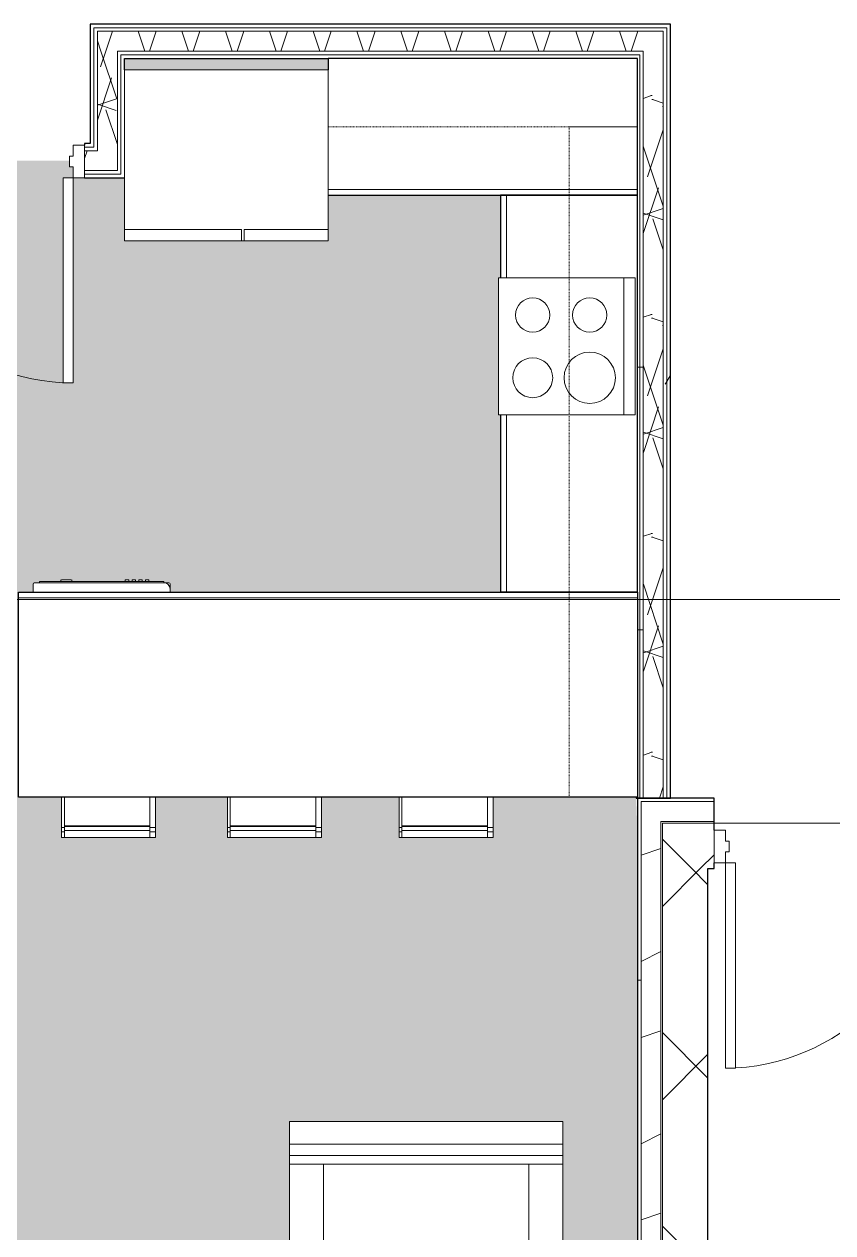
# Model space of a CAD drawing. Header units: inches. Extents: x -4830 to -235, y 9551 to 12852.
# Drawn here: x -2748.3 to -2606.4, y 10170.1 to 10382.1 of the extents above; entities that cross this region are included whole.
import ezdxf

# ---------------------------------------------------------------- set-up
doc = ezdxf.new("R2010")
doc.units = ezdxf.units.IN
doc.header["$MEASUREMENT"] = 0
doc.linetypes.add('Dash', pattern=[0.25, 0.125, -0.125])
for name, color, linetype, lineweight in [('0-1', 7, 'Continuous', 5), ('0-2', 7, 'Continuous', 9), ('0-3', 8, 'Continuous', 9), ('A-AREA-PATT-3', 41, 'Continuous', 9), ('A-DOOR-1', 7, 'Continuous', 9), ('A-DOOR-2', 50, 'Continuous', 13), ('A-DOOR-FRAM-1', 50, 'Continuous', 13), ('A-FLOR', 192, 'Continuous', 9), ('A-WALL-1', 250, 'Continuous', 25), ('A-WALL-2', 7, 'Continuous', 9), ('A-WALL-PATT-1', 7, 'Continuous', 9), ('A-WALL-PATT-3', 253, 'Continuous', 9), ('A-WALL-PATT-4', 252, 'Continuous', 9), ('G-ANNO-SYMB-2', 111, 'Continuous', 9), ('I-FURN', 30, 'Continuous', 9), ('I-FURN-1', 7, 'Continuous', 9), ('I-WALL-1', 250, 'Continuous', 25), ('Q-CASE-1', 250, 'Continuous', 25), ('Q-CASE-2', 7, 'Continuous', 9), ('Q-CASE-HDLN-1', 7, 'Dash', 9), ('Q-SPCQ-1', 7, 'Continuous', 9)]:
    doc.layers.add(name, color=color, linetype=linetype, lineweight=lineweight)
pattern_1 = [(0, (0, 0), (61.44, 15.36), [2.534, -43.546, 2.534, -43.546, -245.76]), (0, (0, 0), (61.44, 15.36), [-92.16, 2.534, -89.626, 2.534, -43.546, -107.52]), (0, (0, 0), (61.44, 15.36), [-230.4, 2.534, -28.186, 2.534, -74.266]), (120, (23.04, 7.68), (-44.02215, 45.5286), [2.534, -43.546, 2.534, -43.546, -245.76]), (120, (23.04, 7.68), (-44.02215, 45.5286), [-92.16, 2.534, -89.626, 2.534, -43.546, -107.52]), (120, (23.04, 7.68), (-44.02215, 45.5286), [-230.4, 2.534, -28.186, 2.534, -74.266]), (240, (30.72, 38.4), (-17.41785, -60.8886), [2.534, -43.546, 2.534, -43.546, -245.76]), (240, (30.72, 38.4), (-17.41785, -60.8886), [-92.16, 2.534, -89.626, 2.534, -43.546, -107.52]), (240, (30.72, 38.4), (-17.41785, -60.8886), [-230.4, 2.534, -28.186, 2.534, -74.266])]
pattern_2 = [(161.57, (0.96, 0.96), (-7.6802237, -0.0009796), [0, -54.643, 6.067, 0]), (18.43, (-0.96, 0.96), (-7.6802237, 0.0009796), [0, -54.643, 6.067, 0]), (108.43, (0.96, 0.96), (3.8382953, -19.2013653), [18.211, -42.499]), (71.57, (-0.96, 0.96), (3.8382953, 19.2013653), [18.211, -42.499])]
pattern_3 = [(45, (0, 0), (-16.970563, 16.970563), []), (135, (0, 0), (-16.970563, -16.970563), [])]
pattern_4 = [(216.87, (12.795, 31.987), (95.9612857, 63.9749714), [15.994, -143.942]), (206.565, (31.987, 22.391), (-31.986981, -31.986924), [35.763, -35.763]), (198.435, (31.987, 6.397), (-63.974746, -31.987128), [20.231, -80.922])]

# ---------------------------------------------------------------- blocks, each defined once
blk = doc.blocks.new('OD_CW_Base Cabinet - OD_CW_Base Cabinet-1862514-FLOOR PLAN - 3RD FLOOR')
at = {"layer": 'Q-CASE-1'}
for p, q in [((0.74, -24), (0.74, 12)), ((0.74, 12), (109.34, 12)), ((109.34, 12), (109.34, -24)), ((109.34, -24), (0.74, -24))]:
    blk.add_line(p, q, dxfattribs=at)
at = {"layer": 'Q-CASE-2'}
for p, q in [((0.74, 11), (0.74, 12)), ((0.74, 12), (109.34, 12)), ((109.34, 11), (0.74, 11)), ((0.74, -24), (0.74, 11)), ((0.74, 11), (109.34, 11)), ((109.34, 12), (109.34, 11)), ((109.34, 11), (109.34, -24)), ((109.34, -24), (0.74, -24))]:
    blk.add_line(p, q, dxfattribs=at)
blk = doc.blocks.new('Refrigerator_-_Side-by-Side_6047 - 36_ X 30_-1372843-FLOOR PLAN - 3RD FLOOR')
at = {"layer": 'Q-SPCQ-1'}
for p, q in [((-17.88, 15.58), (17.87, 15.58)), ((-17.88, -14.42), (-17.88, 15.58)), ((-17.88, 15.58), (-3.13, 15.58)), ((-17.88, 15.58), (-17.88, 13.58)), ((-3.13, 13.58), (-3.13, 15.58)), ((-2.63, 15.58), (17.87, 15.58)), ((-2.63, 15.58), (-2.63, 13.58)), ((17.87, 15.58), (17.87, -14.42)), ((17.87, 13.58), (17.87, 15.58)), ((-3.13, 13.58), (-17.88, 13.58)), ((17.87, 13.58), (-2.63, 13.58)), ((17.87, -14.42), (-17.88, -14.42))]:
    blk.add_line(p, q, dxfattribs=at)
blk = doc.blocks.new('Range - 24_ x 24_-1372826-FLOOR PLAN - 3RD FLOOR')
at = {"layer": 'Q-SPCQ-1'}
for p, q in [((0, 0), (24, 0)), ((0, -24), (0, 0)), ((24, 0), (24, -24)), ((0, -22), (24, -22)), ((24, -24), (0, -24))]:
    blk.add_line(p, q, dxfattribs=at)
for centre, radius, start, end in [((6.5, -6), 3.5, 360, 180), ((17.5, -6), 3, 360, 180), ((6.5, -6), 3.5, 180, 0), ((17.5, -6), 3, 180, 0), ((6.5, -16), 4.5, 360, 180), ((17.5, -16), 3, 360, 180), ((6.5, -16), 4.5, 180, 0), ((17.5, -16), 3, 180, 0)]:
    blk.add_arc(centre, radius, start, end, dxfattribs=at)
blk = doc.blocks.new('OD_CW_Base Cabinet - OD_CW_Base Cabinet-1445614-FLOOR PLAN - 3RD FLOOR')
at = {"layer": 'Q-CASE-1'}
for p, q in [((70.36, 24), (0.74, 24)), ((0.74, 24), (0.74, 0)), ((70.36, 0), (70.36, 24)), ((0.74, 0), (15.27, 0)), ((39.27, 0), (70.36, 0))]:
    blk.add_line(p, q, dxfattribs=at)
at = {"layer": 'Q-CASE-2'}
for p, q in [((0.74, 1), (0.74, 24)), ((0.74, 24), (70.36, 24)), ((70.36, 24), (70.36, 1)), ((0.74, 0), (0.74, 1)), ((0.74, 1), (15.27, 1)), ((15.27, 1), (0.74, 1)), ((15.27, 0), (0.74, 0)), ((39.27, 1), (70.36, 1)), ((70.36, 1), (39.27, 1)), ((70.36, 0), (39.27, 0)), ((70.36, 1), (70.36, 0))]:
    blk.add_line(p, q, dxfattribs=at)
blk = doc.blocks.new('OD_CW_Base Cabinet - OD_CW_Base Cabinet-1916523-FLOOR PLAN - 3RD FLOOR')
at = {"layer": 'Q-CASE-1'}
for p, q in [((54.99, 24), (0.74, 24)), ((0.74, 24), (0.74, 22)), ((54.99, 0), (54.99, 24)), ((0.74, 0), (54.99, 0))]:
    blk.add_line(p, q, dxfattribs=at)
at = {"layer": 'Q-CASE-2'}
for p, q in [((0.74, 22), (0.74, 24)), ((0.74, 24), (54.99, 24)), ((54.99, 24), (54.99, 1)), ((0.74, 1), (54.99, 1)), ((54.99, 1), (0.74, 1)), ((54.99, 0), (0.74, 0)), ((54.99, 1), (54.99, 0))]:
    blk.add_line(p, q, dxfattribs=at)
blk = doc.blocks.new('Dishwasher_15404 - 34_ counter-V30-FLOOR PLAN - 3RD FLOOR')
at = {"layer": 'Q-SPCQ-1'}
for p, q in [((26.68, 0), (25.25, 0)), ((26.87, -22.93), (26.87, -0.2)), ((27.12, -1.09), (26.87, -1.09)), ((27.12, -1.09), (27.12, -22.91)), ((27.37, -4.82), (27.12, -4.82)), ((27.37, -4.96), (27.37, -5.81)), ((27.37, -5.81), (27.37, -6.66)), ((27.12, -6.79), (27.37, -6.79)), ((27.37, -16.15), (27.12, -16.15)), ((27.12, -16.74), (27.37, -16.74)), ((27.37, -16.15), (27.37, -16.74)), ((27.37, -17.33), (27.12, -17.33)), ((27.12, -17.92), (27.37, -17.92)), ((27.37, -18.51), (27.12, -18.51)), ((27.37, -17.33), (27.37, -17.92)), ((27.37, -18.51), (27.37, -19.1)), ((27.12, -19.1), (27.37, -19.1)), ((27.37, -19.69), (27.12, -19.69)), ((27.12, -20.28), (27.37, -20.28)), ((27.37, -19.69), (27.37, -20.28)), ((27.12, -22.91), (26.87, -22.91)), ((26.87, -23.8), (26.87, -22.93)), ((25.25, -24), (25.8, -24)), ((25.8, -24), (26.68, -24))]:
    blk.add_line(p, q, dxfattribs=at)
for centre, radius, start, end in [((26.68, -0.2), 0.197, 360, 90), ((26.68, -0.2), 0.197, 15, 75), ((25.8, -22.93), 1.07, 270, 0), ((26.68, -23.8), 0.197, 270, 0)]:
    blk.add_arc(centre, radius, start, end, dxfattribs=at)
blk = doc.blocks.new('OD_CW_Upper Cabinet - OD_CW_Upper Cabinet-1916543-FLOOR PLAN - 3RD FLOOR')
at = {"layer": 'Q-CASE-HDLN-1'}
for p, q in [((0.74, -24), (0.74, -12)), ((0.74, -12), (118.36, -12)), ((118.36, -12), (118.36, -24)), ((118.36, -24), (0.74, -24))]:
    blk.add_line(p, q, dxfattribs=at)
blk = doc.blocks.new('Bar_Stool_6722_1_ - Bar_Stool_6722_1_-V31-FLOOR PLAN - 3RD FLOOR')
at = {"layer": 'I-FURN-1'}
for p, q in [((1, 0), (0, 0)), ((0, 0), (0, -0.98)), ((0, -0.98), (1, -0.98)), ((0, -0.98), (0, -1.78)), ((0, -1.78), (1, -1.78)), ((0, -7.07), (0, -1.78)), ((1, -1.24), (1, 0)), ((16, 0), (1, 0)), ((1, -1.91), (1, -1.24)), ((16, -1.24), (1, -1.24)), ((1, -1.91), (16, -1.91)), ((1, -2.03), (1, -1.91)), ((1, -7.07), (1, -2.03)), ((1, -2.03), (16, -2.03)), ((16.5, 0), (16, 0)), ((16, 0), (16, -1.24)), ((16, -0.98), (16.5, -0.98)), ((16, -1.24), (16, -1.91)), ((16, -1.78), (16.5, -1.78)), ((16, -1.91), (16, -2.03)), ((16, -2.03), (16, -7.07)), ((16.5, -0.98), (16.5, 0)), ((16.5, -1.78), (16.5, -0.98)), ((16.5, -1.78), (16.5, -7.07))]:
    blk.add_line(p, q, dxfattribs=at)
blk = doc.blocks.new('OD_CW_Upper Cabinet - OD_CW_Upper Cabinet-1916511-FLOOR PLAN - 3RD FLOOR')
at = {"layer": 'Q-CASE-HDLN-1'}
for p, q in [((0.74, -24), (0.74, -12)), ((0.74, -12), (54.99, -12)), ((54.99, -12), (54.99, -24)), ((54.99, -24), (0.74, -24))]:
    blk.add_line(p, q, dxfattribs=at)
blk = doc.blocks.new('Couch-Both_Arms-Generic - 2-1523460-FLOOR PLAN - 3RD FLOOR')
at = {"layer": 'I-FURN'}
for p, q in [((-24, 17.5), (-18, 17.5)), ((-24, -10), (-24, 17.5)), ((-18, 18.5), (18, 18.5)), ((-18, 17.5), (-18, 18.5)), ((-18, 17.5), (-18, -10)), ((18, 18.5), (18, 17.5)), ((18, 17.5), (24, 17.5)), ((18, -10), (18, 17.5)), ((24, 17.5), (24, -10)), ((-24, -10), (24, -10)), ((-24, -13.5), (-24, -10)), ((24, -10), (24, -13.5)), ((-24, -11.5), (24, -11.5)), ((-24, -13.5), (24, -13.5)), ((24, -13.5), (-24, -13.5))]:
    blk.add_line(p, q, dxfattribs=at)
at = {"layer": 'I-FURN-1'}
for p, q in [((-24, -17.5), (-24, -13.5)), ((24, -13.5), (24, -17.5)), ((24, -17.5), (-24, -17.5))]:
    blk.add_line(p, q, dxfattribs=at)
blk = doc.blocks.new('CTR - 1st Phase - Unit Layouts_rvt-1-FLOOR PLAN - 3RD FLOOR')
at = {"layer": '0-2'}
for name, p in [('OD_CW_Base Cabinet - OD_CW_Base Cabinet-1916523-FLOOR PLAN - 3RD FLOOR', (-2695.69, 10352.14)), ('OD_CW_Base Cabinet - OD_CW_Base Cabinet-1862514-FLOOR PLAN - 3RD FLOOR', (-2750.04, 10270.51))]:
    blk.add_blockref(name, p, dxfattribs=at)
for name, p, rotation in [('OD_CW_Upper Cabinet - OD_CW_Upper Cabinet-1916511-FLOOR PLAN - 3RD FLOOR', (-2639.96, 10352.14), 180), ('Refrigerator_-_Side-by-Side_6047 - 36_ X 30_-1372843-FLOOR PLAN - 3RD FLOOR', (-2712.82, 10359.72), 180), ('OD_CW_Upper Cabinet - OD_CW_Upper Cabinet-1916543-FLOOR PLAN - 3RD FLOOR', (-2664.7, 10245.78), 89.9999999999384), ('OD_CW_Base Cabinet - OD_CW_Base Cabinet-1445614-FLOOR PLAN - 3RD FLOOR', (-2664.7, 10352.88), 269.9999999999397), ('Range - 24_ x 24_-1372826-FLOOR PLAN - 3RD FLOOR', (-2665.07, 10313.61), 89.99999999993047), ('Dishwasher_15404 - 34_ counter-V30-FLOOR PLAN - 3RD FLOOR', (-2746.7, 10257.26), 89.99999999993496), ('Bar_Stool_6722_1_ - Bar_Stool_6722_1_-V31-FLOOR PLAN - 3RD FLOOR', (-2725.25, 10239.44), 180), ('Bar_Stool_6722_1_ - Bar_Stool_6722_1_-V31-FLOOR PLAN - 3RD FLOOR', (-2696.13, 10239.44), 180), ('Bar_Stool_6722_1_ - Bar_Stool_6722_1_-V31-FLOOR PLAN - 3RD FLOOR', (-2666.01, 10239.44), 180), ('Couch-Both_Arms-Generic - 2-1523460-FLOOR PLAN - 3RD FLOOR', (-2677.77, 10172.15), 180)]:
    blk.add_blockref(name, p, dxfattribs=dict(at, rotation=rotation))
blk = doc.blocks.new('HOLLOW METAL - STAIR DOOR-1764014-FLOOR PLAN - 3RD FLOOR')
at = {"layer": 'A-DOOR-1'}
blk.add_arc((18, 5.4375), 36, 90, 180, dxfattribs=at)
at = {"layer": 'A-DOOR-2'}
for p, q in [((18, 41.4375), (16.25, 41.4375)), ((16.25, 41.4375), (16.25, 5.4375)), ((18, 5.4375), (18, 41.4375)), ((16.25, 5.4375), (18, 5.4375))]:
    blk.add_line(p, q, dxfattribs=at)
at = {"layer": 'A-DOOR-FRAM-1'}
for p, q in [((-18, 5.4375), (-20, 5.4375)), ((-20, 5.4375), (-20, -0.3125)), ((-18, 3.5), (-18, 5.4375)), ((18, 5.4375), (18, 3.5)), ((20, 5.4375), (18, 5.4375)), ((20, -0.3125), (20, 5.4375)), ((-17.375, 3.5), (-18, 3.5)), ((-17.375, 1.625), (-17.375, 3.5)), ((18, 3.5), (17.375, 3.5)), ((17.375, 3.5), (17.375, 1.625)), ((-18, -0.3125), (-18, 1.625)), ((-18, 1.625), (-17.375, 1.625)), ((17.375, 1.625), (18, 1.625)), ((18, 1.625), (18, -0.3125)), ((-20, -0.3125), (-18, -0.3125)), ((18, -0.3125), (20, -0.3125))]:
    blk.add_line(p, q, dxfattribs=at)
blk = doc.blocks.new('HOLLOW METAL - UNIT DOOR-1960771-FLOOR PLAN - 3RD FLOOR')
at = {"layer": 'A-DOOR-1'}
blk.add_arc((18, -3.25), 36, 180, 270, dxfattribs=at)
at = {"layer": 'A-DOOR-2'}
for p, q in [((16.25, -3.25), (18, -3.25)), ((16.25, -39.25), (16.25, -3.25)), ((18, -3.25), (18, -39.25)), ((18, -39.25), (16.25, -39.25))]:
    blk.add_line(p, q, dxfattribs=at)
at = {"layer": 'A-DOOR-FRAM-1'}
for p, q in [((-20, 2.5), (-18, 2.5)), ((-20, -3.25), (-20, 2.5)), ((-18, 2.5), (-18, 0.5625)), ((18, 2.5), (20, 2.5)), ((18, 0.5625), (18, 2.5)), ((20, 2.5), (20, -3.25)), ((-18, 0.5625), (-17.375, 0.5625)), ((-17.375, 0.5625), (-17.375, -1.3125)), ((17.375, 0.5625), (18, 0.5625)), ((17.375, -1.3125), (17.375, 0.5625)), ((-18, -1.3125), (-18, -3.25)), ((-17.375, -1.3125), (-18, -1.3125)), ((18, -1.3125), (17.375, -1.3125)), ((18, -3.25), (18, -1.3125)), ((-18, -3.25), (-20, -3.25)), ((20, -3.25), (18, -3.25))]:
    blk.add_line(p, q, dxfattribs=at)
blk = doc.blocks.new('CTR - 1st Phase - Common Walls_rvt-1-FLOOR PLAN - 3RD FLOOR')
at = {"layer": 'A-AREA-PATT-3'}
h = blk.add_hatch(color=256, dxfattribs=at)
h.paths.add_polyline_path([(-2855.64, 10342.76), (-2853.89, 10342.76), (-2853.89, 10306.76), (-2855.64, 10306.76), (-2855.64, 10342.39)], flags=0)
h.paths.add_polyline_path([(-2866.14, 9984.63), (-2832.11, 9984.63), (-2832.11, 9985.19), (-2830.11, 9985.19), (-2830.11, 9989.06), (-2805.87, 9989.06), (-2805.87, 10016.59), (-2809.44, 10016.59), (-2809.44, 10021.34), (-2805.87, 10021.34), (-2805.87, 10189.11), (-2801.12, 10189.11), (-2801.12, 9989.06), (-2752.94, 9989.06), (-2752.94, 9985.69), (-2714.91, 9985.69), (-2714.91, 9989.06), (-2714.54, 9989.06), (-2714.54, 9985.69), (-2676.51, 9985.69), (-2676.51, 9989.06), (-2646.55, 9989.06), (-2646.55, 10018.71), (-2642.24, 10018.71), (-2642.24, 10020.23), (-2640.7, 10022.31), (-2640.7, 10061.08), (-2656.82, 10061.08), (-2656.82, 10079.08), (-2652.82, 10079.08), (-2652.82, 10115.08), (-2656.82, 10115.08), (-2656.82, 10133.08), (-2640.7, 10133.08), (-2640.77, 10242.24), (-2640.92, 10246.51), (-2666.01, 10246.51), (-2666.01, 10239.44), (-2682.51, 10239.44), (-2682.51, 10246.51), (-2696.13, 10246.51), (-2696.13, 10239.44), (-2712.63, 10239.44), (-2712.63, 10246.51), (-2725.25, 10246.51), (-2725.25, 10239.44), (-2741.75, 10239.44), (-2741.75, 10246.51), (-2749.3, 10246.51), (-2749.3, 10282.51), (-2746.7, 10282.51), (-2746.7, 10283.94), (-2746.5, 10284.14), (-2745.61, 10284.14), (-2745.61, 10284.39), (-2741.74, 10284.39), (-2741.74, 10284.64), (-2740.04, 10284.64), (-2740.04, 10284.39), (-2730.55, 10284.39), (-2730.55, 10284.64), (-2729.96, 10284.64), (-2729.96, 10284.39), (-2729.37, 10284.39), (-2729.37, 10284.64), (-2728.78, 10284.64), (-2728.78, 10284.39), (-2728.19, 10284.39), (-2728.19, 10284.64), (-2727.6, 10284.64), (-2727.6, 10284.39), (-2727.01, 10284.39), (-2727.01, 10284.64), (-2726.41, 10284.64), (-2726.41, 10284.39), (-2723.79, 10284.39), (-2723.77, 10284.14), (-2722.84, 10284.09), (-2722.7, 10283.94), (-2722.66, 10282.51), (-2664.7, 10282.51), (-2664.7, 10313.61), (-2665.07, 10313.61), (-2665.07, 10337.61), (-2664.7, 10337.61), (-2664.7, 10352.14), (-2694.95, 10352.14), (-2694.95, 10344.14), (-2730.7, 10344.14), (-2730.7, 10355.19), (-2739.7, 10355.19), (-2739.7, 10357.13), (-2740.32, 10357.13), (-2740.32, 10358.19), (-2775.07, 10358.19), (-2775.07, 10357.13), (-2775.7, 10357.13), (-2775.7, 10355.19), (-2799.37, 10355.18), (-2799.37, 10341.76), (-2817.64, 10341.76), (-2817.64, 10342.76), (-2819.64, 10342.76), (-2819.64, 10344.7), (-2820.26, 10344.7), (-2820.26, 10346.58), (-2819.64, 10346.58), (-2819.64, 10348.51), (-2817.64, 10348.51), (-2817.64, 10346.51), (-2804.12, 10346.51), (-2804.12, 10376.14), (-2866.4, 10376.14), (-2866.4, 10346.51), (-2857.64, 10346.58), (-2857.64, 10348.51), (-2855.64, 10348.51), (-2855.64, 10346.58), (-2855.01, 10346.58), (-2855.01, 10344.7), (-2855.64, 10344.7), (-2855.64, 10342.76), (-2857.64, 10342.76), (-2857.64, 10341.76), (-2866.4, 10341.76), (-2866.4, 10332.06), (-2871.15, 10332.06), (-2871.15, 10376.14), (-2907.15, 10376.14), (-2907.15, 10340.79), (-2911.27, 10340.79), (-2911.27, 10345.54), (-2911.9, 10345.54), (-2911.9, 10376.14), (-2932.52, 10376.14), (-2932.52, 10345.54), (-2931.27, 10345.54), (-2931.27, 10340.79), (-2932.52, 10340.79), (-2932.52, 10334.77), (-2924.8, 10334.77), (-2923.83, 10334.64), (-2922.93, 10334.27), (-2922.16, 10333.67), (-2921.57, 10332.9), (-2921.2, 10332), (-2921.07, 10330.96), (-2921.07, 10329.65), (-2918.05, 10330), (-2917.05, 10331.19), (-2916.05, 10331.76), (-2914.54, 10332.12), (-2913.05, 10332.29), (-2911.06, 10332.12), (-2909.05, 10331.58), (-2907.05, 10330.85), (-2904.66, 10329.65), (-2903.05, 10328.53), (-2902.05, 10327.53), (-2901.55, 10326.66), (-2901.05, 10325.29), (-2901.05, 10324.29), (-2901.55, 10322.92), (-2902.05, 10322.05), (-2903.05, 10321.05), (-2905.05, 10319.66), (-2907.05, 10318.73), (-2909.52, 10317.87), (-2911.06, 10317.46), (-2913.05, 10317.29), (-2914.54, 10317.46), (-2915.05, 10317.55), (-2916.05, 10317.82), (-2917.05, 10318.39), (-2918.05, 10319.58), (-2921.07, 10319.93), (-2921.07, 10318.54), (-2921.2, 10317.57), (-2921.57, 10316.68), (-2922.16, 10315.9), (-2922.93, 10315.31), (-2923.83, 10314.94), (-2924.8, 10314.81), (-2932.52, 10314.81), (-2932.52, 10306.79), (-2908.52, 10306.79), (-2908.52, 10232.86), (-2908.15, 10232.86), (-2908.15, 10228.11), (-2932.52, 10228.11), (-2932.52, 9989.06), (-2906.54, 9989.06), (-2906.54, 9985.69), (-2868.51, 9985.69), (-2868.51, 9988.96), (-2870.64, 9988.96), (-2870.64, 10021.34), (-2863.87, 10021.34), (-2863.87, 10016.59), (-2865.89, 10016.59), (-2865.89, 9988.96), (-2868.14, 9988.96), (-2868.14, 9985.19), (-2866.14, 9985.19)], flags=0)
h.paths.add_polyline_path([(-2863.12, 9990.34), (-2863.12, 10015.59), (-2853.44, 10015.59), (-2853.37, 10016.09), (-2853.31, 10016.09), (-2853.31, 10015.59), (-2836.76, 10015.59), (-2836.69, 10016.09), (-2836.23, 10016.09), (-2836.23, 10015.59), (-2835.12, 10015.59), (-2835.12, 9990.34), (-2862.12, 9990.34)], flags=0)
h.paths.add_polyline_path([(-2672.42, 10009.52), (-2701.77, 10009.52), (-2701.77, 10044.52), (-2695.77, 10044.52), (-2695.77, 10045.52), (-2659.77, 10045.52), (-2659.77, 10044.52), (-2653.77, 10044.52), (-2653.77, 10009.52), (-2654.94, 10009.52)], flags=0)
h.paths.add_polyline_path([(-2829.44, 10016.59), (-2833.87, 10016.59), (-2833.87, 10021.34), (-2829.44, 10021.34), (-2829.44, 10017.21)], flags=0)
h.paths.add_polyline_path([(-2930.59, 10026.11), (-2930.59, 10044.11), (-2912.59, 10044.11), (-2912.59, 10026.11), (-2920.57, 10026.11)], flags=0)
h.paths.add_polyline_path([(-2912.64, 10048.11), (-2931.09, 10048.11), (-2931.09, 10126.11), (-2851.09, 10126.11), (-2851.09, 10048.11), (-2912.59, 10048.11)], flags=0)
h.paths.add_polyline_path([(-2741.1, 10058.59), (-2741.1, 10142.59), (-2706.1, 10142.59), (-2706.1, 10136.59), (-2705.1, 10136.59), (-2705.1, 10064.59), (-2706.1, 10064.59), (-2706.1, 10058.59), (-2737.1, 10058.59)], flags=0)
h.paths.add_polyline_path([(-2912.59, 10128.05), (-2930.59, 10128.05), (-2930.59, 10146.05), (-2912.59, 10146.05)], flags=0)
h.paths.add_polyline_path([(-2659.77, 10153.65), (-2695.77, 10153.65), (-2695.77, 10154.65), (-2701.77, 10154.65), (-2701.77, 10189.65), (-2653.77, 10189.65), (-2653.77, 10154.65), (-2659.77, 10154.65)], flags=0)
h.paths.add_polyline_path([(-2805.25, 10225.11), (-2805.87, 10225.11), (-2805.87, 10228.11), (-2809.64, 10228.11), (-2809.64, 10227.36), (-2812.14, 10227.36), (-2812.14, 10228.11), (-2812.39, 10228.11), (-2812.39, 10230.11), (-2837.39, 10230.11), (-2837.39, 10231.49), (-2860.39, 10231.49), (-2860.39, 10228.11), (-2860.64, 10228.07), (-2860.64, 10227.36), (-2863.14, 10227.36), (-2863.14, 10228.11), (-2874.15, 10228.11), (-2874.15, 10232.86), (-2871.15, 10232.86), (-2871.15, 10300.06), (-2866.4, 10300.06), (-2866.4, 10290.36), (-2863.14, 10290.36), (-2863.14, 10291.11), (-2860.64, 10291.11), (-2860.64, 10290.36), (-2860.39, 10290.36), (-2860.39, 10286.99), (-2837.39, 10286.99), (-2837.39, 10288.36), (-2812.39, 10288.36), (-2812.39, 10290.36), (-2812.14, 10290.36), (-2812.14, 10291.11), (-2809.64, 10291.11), (-2809.64, 10290.36), (-2801.12, 10290.36), (-2801.12, 10225.11), (-2801.75, 10225.11)], flags=0)
h.paths.add_polyline_path([(-2835.39, 10231.49), (-2812.39, 10231.49), (-2812.39, 10232.86), (-2812.14, 10232.86), (-2812.14, 10233.61), (-2809.64, 10233.61), (-2809.64, 10232.86), (-2805.87, 10232.86), (-2805.87, 10256.86), (-2866.4, 10256.86), (-2866.4, 10232.86), (-2863.14, 10232.86), (-2863.14, 10233.61), (-2860.64, 10233.61), (-2860.64, 10232.86), (-2835.39, 10232.86)], flags=0)
h.paths.add_polyline_path([(-2866.4, 10261.61), (-2805.87, 10261.61), (-2805.87, 10285.61), (-2809.64, 10285.61), (-2809.64, 10284.86), (-2812.14, 10284.86), (-2812.14, 10285.61), (-2812.39, 10285.61), (-2812.39, 10286.99), (-2835.39, 10286.99), (-2835.39, 10285.61), (-2860.64, 10285.61), (-2860.64, 10284.86), (-2863.14, 10284.86), (-2863.14, 10285.61), (-2866.4, 10285.61), (-2866.4, 10269.39)], flags=0)
h.paths.add_polyline_path([(-2739.7, 10319.19), (-2741.45, 10319.19), (-2741.45, 10355.19), (-2739.7, 10355.19), (-2739.7, 10320.6)], flags=0)
h.paths.add_polyline_path([(-2847.6, 10348.1), (-2847.6, 10374.1), (-2822.6, 10374.1), (-2822.6, 10348.1), (-2828.02, 10348.1)], flags=0)
h.paths.add_polyline_path([(-2711.92, 10374.14), (-2694.95, 10374.14), (-2694.95, 10376.14), (-2730.7, 10376.14), (-2730.7, 10374.14), (-2722.66, 10374.14)], flags=0)
at = {"layer": 'A-WALL-PATT-1'}
h = blk.add_hatch(dxfattribs=at)
h.set_pattern_fill('FP_1', color=256, style=0, pattern_type=2)
h.set_pattern_definition(pattern_1)
h.paths.add_polyline_path([(-2634.92, 10246.36), (-2634.92, 10382.14), (-2635.55, 10382.14), (-2635.55, 10246.36)], flags=0)
h = blk.add_hatch(dxfattribs=at)
h.set_pattern_fill('FP_1', color=256, style=0, pattern_type=2)
h.set_pattern_definition(pattern_1)
h.paths.add_polyline_path([(-2636.06, 10246.36), (-2635.55, 10246.36), (-2635.55, 10381.51), (-2636.17, 10381.51), (-2636.17, 10246.36)], flags=0)
h = blk.add_hatch(dxfattribs=at)
h.set_pattern_fill('FP_1', color=256, style=0, pattern_type=2)
h.set_pattern_definition(pattern_1)
h.paths.add_polyline_path([(-2640.3, 10246.36), (-2640.3, 10376.76), (-2640.92, 10376.76), (-2640.92, 10376.14), (-2640.7, 10376.14), (-2640.7, 10246.51), (-2640.92, 10246.51), (-2640.92, 10246.36), (-2640.49, 10246.36)], flags=0)
h = blk.add_hatch(dxfattribs=at)
h.set_pattern_fill('FP_1', color=256, style=0, pattern_type=2)
h.set_pattern_definition(pattern_1)
h.paths.add_polyline_path([(-2639.94, 10246.36), (-2639.67, 10246.38), (-2639.67, 10377.39), (-2640.3, 10377.39), (-2640.21, 10246.36)], flags=0)
h = blk.add_hatch(dxfattribs=at)
h.set_pattern_fill('FP_1', color=256, style=0, pattern_type=2)
h.set_pattern_definition(pattern_1)
h.paths.add_polyline_path([(-2568.97, 10245.74), (-2524.7, 10245.78), (-2524.7, 10246.36), (-2587.26, 10246.36), (-2587.26, 10245.74), (-2572.47, 10245.74)], flags=0)
h.paths.add_polyline_path([(-2520.57, 10245.74), (-2519.95, 10246.36), (-2520.57, 10246.36)], flags=0)
h.paths.add_polyline_path([(-2627.26, 10245.74), (-2627.26, 10246.36), (-2640.7, 10246.3), (-2640.7, 10245.74), (-2634.92, 10245.74)], flags=0)
h = blk.add_hatch(dxfattribs=at)
h.set_pattern_fill('FP_1', color=256, style=0, pattern_type=2)
h.set_pattern_definition(pattern_1)
h.paths.add_polyline_path([(-2640.07, 10022.31), (-2640.13, 10245.74), (-2640.7, 10245.71), (-2640.7, 10022.31), (-2640.28, 10022.31)], flags=0)
at = {"layer": 'A-WALL-PATT-3'}
h = blk.add_hatch(dxfattribs=at)
h.set_pattern_fill('FP_34', color=256, style=0, pattern_type=2)
h.set_pattern_definition(pattern_2)
h.paths.add_polyline_path([(-2639.67, 10377.39), (-2639.67, 10380.89), (-2735.45, 10380.89), (-2735.45, 10377.39), (-2640.3, 10377.39)], flags=0)
h = blk.add_hatch(dxfattribs=at)
h.set_pattern_fill('FP_34', color=256, style=0, pattern_type=2)
h.set_pattern_definition(pattern_2)
h.paths.add_polyline_path([(-2636.17, 10246.36), (-2636.17, 10380.89), (-2639.67, 10380.89), (-2639.66, 10246.36), (-2636.32, 10246.36)], flags=0)
h = blk.add_hatch(dxfattribs=at)
h.set_pattern_fill('FP_34', color=256, style=0, pattern_type=2)
h.set_pattern_definition(pattern_2)
h.paths.add_polyline_path([(-2735.45, 10356.44), (-2731.95, 10356.44), (-2731.95, 10377.39), (-2735.45, 10377.39), (-2735.45, 10359)], flags=0)
h = blk.add_hatch(dxfattribs=at)
h.set_pattern_fill('FP_34', color=256, style=0, pattern_type=2)
h.set_pattern_definition(pattern_2)
h.paths.add_polyline_path([(-2797.9, 10356.44), (-2777.7, 10356.44), (-2777.7, 10359.94), (-2799.15, 10359.9), (-2799.15, 10356.44)], flags=0)
h.paths.add_polyline_path([(-2737.7, 10356.44), (-2735.45, 10356.44), (-2735.45, 10359.94), (-2737.7, 10359.94), (-2737.7, 10357.13)], flags=0)
h = blk.add_hatch(dxfattribs=at)
h.set_pattern_fill('FP_2', color=256, style=0, pattern_type=2)
h.set_pattern_definition(pattern_4)
h.paths.add_polyline_path([(-2524.2, 10242.24), (-2520.57, 10242.24), (-2520.57, 10245.74), (-2587.26, 10245.74), (-2587.26, 10242.24), (-2524.21, 10242.24)], flags=0)
h.paths.add_polyline_path([(-2636.56, 10242.24), (-2627.26, 10242.24), (-2627.26, 10245.74), (-2640.07, 10245.68), (-2640.07, 10242.24), (-2636.57, 10242.24)], flags=0)
h = blk.add_hatch(dxfattribs=at)
h.set_pattern_fill('FP_2', color=256, style=0, pattern_type=2)
h.set_pattern_definition(pattern_4)
h.paths.add_polyline_path([(-2636.57, 10022.31), (-2636.58, 10242.24), (-2640.07, 10242.24), (-2640.07, 10022.31)], flags=0)
at = {"layer": 'A-WALL-PATT-4'}
h = blk.add_hatch(dxfattribs=at)
h.set_pattern_fill('FP_35', color=256, style=0, pattern_type=2)
h.set_pattern_definition(pattern_3)
h.paths.add_polyline_path([(-2528.4, 10233.99), (-2524.32, 10233.99), (-2524.32, 10241.99), (-2587.26, 10241.99), (-2587.26, 10233.99), (-2532.32, 10233.99)], flags=0)
h.paths.add_polyline_path([(-2628.29, 10233.99), (-2627.26, 10233.99), (-2627.26, 10241.99), (-2636.32, 10241.99), (-2636.31, 10233.99), (-2628.32, 10233.99)], flags=0)
h = blk.add_hatch(dxfattribs=at)
h.set_pattern_fill('FP_35', color=256, style=0, pattern_type=2)
h.set_pattern_definition(pattern_3)
h.paths.add_polyline_path([(-2636.32, 10022.31), (-2628.32, 10022.31), (-2628.32, 10233.99), (-2636.32, 10233.99), (-2636.32, 10038.96)], flags=0)
at = {"layer": 'A-WALL-1'}
for p, q in [((-2627.26, 10246.36), (-2640.7, 10246.36)), ((-2640.7, 10246.36), (-2640.7, 10245.74)), ((-2627.26, 10240.74), (-2627.26, 10246.36)), ((-2640.7, 10245.74), (-2640.7, 10233.99)), ((-2640.7, 10233.99), (-2640.7, 10116.08)), ((-2628.32, 10233.99), (-2627.26, 10233.99)), ((-2628.32, 10022.31), (-2628.32, 10233.99)), ((-2627.26, 10233.99), (-2627.26, 10234.99))]:
    blk.add_line(p, q, dxfattribs=at)
at = {"layer": 'A-WALL-2'}
for p, q in [((-2736.07, 10381.51), (-2640.92, 10381.51)), ((-2736.07, 10380.89), (-2736.07, 10381.51)), ((-2736.07, 10376.14), (-2736.07, 10380.89)), ((-2735.45, 10380.89), (-2640.92, 10380.89)), ((-2735.45, 10377.39), (-2735.45, 10380.89)), ((-2640.92, 10381.51), (-2636.17, 10381.51)), ((-2640.92, 10380.89), (-2639.67, 10380.89)), ((-2639.67, 10380.89), (-2636.17, 10380.89)), ((-2636.17, 10381.51), (-2635.55, 10381.51)), ((-2636.17, 10380.89), (-2636.17, 10246.36)), ((-2635.55, 10381.51), (-2635.55, 10246.36)), ((-2736.07, 10360.56), (-2736.07, 10376.14)), ((-2735.45, 10376.14), (-2735.45, 10377.39)), ((-2735.45, 10359.94), (-2735.45, 10376.14)), ((-2731.95, 10377.39), (-2640.92, 10377.39)), ((-2731.95, 10376.76), (-2731.95, 10377.39)), ((-2731.95, 10376.14), (-2731.95, 10376.76)), ((-2731.95, 10356.44), (-2731.95, 10376.14)), ((-2731.32, 10376.76), (-2640.92, 10376.76)), ((-2731.32, 10376.14), (-2731.32, 10376.76)), ((-2731.32, 10355.81), (-2731.32, 10376.14)), ((-2640.92, 10377.39), (-2640.3, 10377.39)), ((-2640.92, 10376.76), (-2640.3, 10376.76)), ((-2640.3, 10377.39), (-2639.67, 10377.39)), ((-2640.3, 10376.76), (-2640.3, 10246.36)), ((-2639.67, 10377.39), (-2639.67, 10246.36)), ((-2736.7, 10360.56), (-2737.7, 10360.56)), ((-2736.7, 10359.94), (-2737.7, 10359.94)), ((-2736.07, 10360.56), (-2736.7, 10360.56)), ((-2736.07, 10359.94), (-2736.7, 10359.94)), ((-2735.45, 10359.94), (-2736.07, 10359.94)), ((-2736.7, 10356.44), (-2737.7, 10356.44)), ((-2736.7, 10355.81), (-2737.7, 10355.81)), ((-2735.45, 10356.44), (-2736.7, 10356.44)), ((-2731.95, 10355.81), (-2736.7, 10355.81)), ((-2731.95, 10356.44), (-2735.45, 10356.44)), ((-2731.32, 10355.81), (-2731.95, 10355.81)), ((-2640.07, 10245.74), (-2627.26, 10245.74)), ((-2640.07, 10242.24), (-2640.07, 10245.74)), ((-2640.07, 10233.99), (-2640.07, 10242.24)), ((-2636.57, 10242.24), (-2627.26, 10242.24)), ((-2636.57, 10241.99), (-2636.57, 10242.24)), ((-2636.57, 10233.99), (-2636.57, 10241.99)), ((-2636.32, 10241.99), (-2627.26, 10241.99)), ((-2636.32, 10233.99), (-2636.32, 10241.99)), ((-2640.07, 10022.31), (-2640.07, 10233.99)), ((-2636.57, 10022.31), (-2636.57, 10233.99)), ((-2636.32, 10022.31), (-2636.32, 10233.99))]:
    blk.add_line(p, q, dxfattribs=at)
at = {"layer": 'I-WALL-1'}
for p, q in [((-2640.92, 10382.14), (-2736.7, 10382.14)), ((-2736.7, 10382.14), (-2736.7, 10381.51)), ((-2635.55, 10382.14), (-2640.92, 10382.14)), ((-2634.92, 10382.14), (-2635.55, 10382.14)), ((-2634.92, 10246.36), (-2634.92, 10382.14)), ((-2736.7, 10381.51), (-2736.7, 10376.14)), ((-2736.7, 10376.14), (-2736.7, 10361.19)), ((-2730.7, 10376.14), (-2694.95, 10376.14)), ((-2730.7, 10374.14), (-2730.7, 10376.14)), ((-2736.7, 10361.19), (-2737.7, 10361.19)), ((-2737.7, 10361.19), (-2737.7, 10360.94)), ((-2737.7, 10355.19), (-2736.7, 10355.19)), ((-2736.7, 10355.19), (-2731.32, 10355.19)), ((-2731.32, 10355.19), (-2730.7, 10355.19)), ((-2640.92, 10246.51), (-2640.92, 10246.36)), ((-2640.92, 10246.36), (-2634.92, 10246.36))]:
    blk.add_line(p, q, dxfattribs=at)
at = {"layer": '0-3'}
blk.add_blockref('HOLLOW METAL - UNIT DOOR-1960771-FLOOR PLAN - 3RD FLOOR', (-2757.7, 10358.44), dxfattribs=at)
at = {"layer": '0-3', "rotation": 180}
blk.add_blockref('HOLLOW METAL - STAIR DOOR-1764014-FLOOR PLAN - 3RD FLOOR', (-2607.26, 10240.43), dxfattribs=at)

msp = doc.modelspace()

# ---------------------------------------------------------------- linework, layer by layer
at = {"layer": 'A-FLOR'}
msp.add_line((-2627.26, 10241.99), (-2587.26, 10241.99), dxfattribs=at)
at = {"layer": 'G-ANNO-SYMB-2'}
msp.add_line((-350.57, 10281.19), (-4107.51, 10281.19), dxfattribs=at)

# ---------------------------------------------------------------- block references
at = {"layer": '0-1'}
for name in ['CTR - 1st Phase - Common Walls_rvt-1-FLOOR PLAN - 3RD FLOOR', 'CTR - 1st Phase - Unit Layouts_rvt-1-FLOOR PLAN - 3RD FLOOR']:
    msp.add_blockref(name, (0, 0), dxfattribs=at)

doc.saveas('drawing.dxf')
